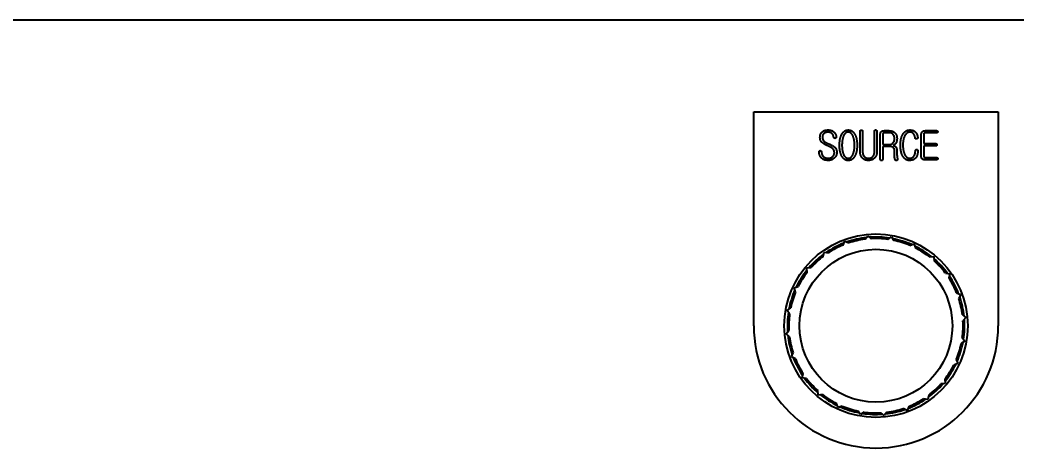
# Model space of a CAD drawing. Header units: millimetres. Extents: x 0 to 4752, y 0 to 3360.
# Drawn here: x 1698.4 to 1861.5, y 1831.9 to 1901.9 of the extents above; entities that cross this region are included whole.
import ezdxf

# ---------------------------------------------------------------- set-up
doc = ezdxf.new("R2010")
doc.units = ezdxf.units.MM
doc.header["$LTSCALE"] = 8
doc.layers.add('가시적인 것(ISO)', color=3, linetype='Continuous', lineweight=40)

msp = doc.modelspace()

# ---------------------------------------------------------------- linework, layer by layer
at = {"layer": '가시적인 것(ISO)'}
for p, q in [((1643.422, 1901.882), (2153.422, 1901.882)), ((1818.422, 1886.882), (1858.422, 1886.882)), ((1818.422, 1851.882), (1818.422, 1886.882)), ((1858.422, 1886.882), (1858.422, 1851.882)), ((1830.567, 1883.891), (1830.645, 1883.891)), ((1835.839, 1880.271), (1835.839, 1883.677)), ((1836.241, 1883.677), (1836.241, 1880.258)), ((1838.184, 1880.316), (1838.184, 1883.716)), ((1838.585, 1883.703), (1838.585, 1880.284)), ((1839.123, 1879.124), (1839.123, 1883.114)), ((1839.525, 1883.153), (1839.525, 1881.527)), ((1840.684, 1883.425), (1839.835, 1883.425)), ((1839.855, 1883.781), (1840.515, 1883.781)), ((1845.826, 1879.642), (1845.826, 1883.049)), ((1846.228, 1883.153), (1846.228, 1881.663)), ((1848.32, 1883.425), (1846.506, 1883.425)), ((1846.552, 1883.781), (1848.32, 1883.781)), ((1830.561, 1881.288), (1830.496, 1881.32)), ((1839.525, 1881.527), (1840.684, 1881.527)), ((1839.525, 1881.171), (1839.525, 1879.124)), ((1840.839, 1881.171), (1839.525, 1881.171)), ((1841.435, 1880.323), (1841.442, 1880.595)), ((1846.228, 1881.663), (1848.21, 1881.663)), ((1846.228, 1881.307), (1846.228, 1879.649)), ((1848.21, 1881.307), (1846.228, 1881.307)), ((1848.32, 1879.021), (1846.468, 1879.021)), ((1846.487, 1879.377), (1848.32, 1879.377)), ((1836.628, 1866.019), (1837.089, 1866.572)), ((1837.089, 1866.572), (1837.642, 1866.111)), ((1840.348, 1866.001), (1840.937, 1866.416)), ((1840.937, 1866.416), (1841.351, 1865.828)), ((1833.031, 1865.073), (1833.333, 1865.726)), ((1833.333, 1865.726), (1833.986, 1865.424)), ((1843.937, 1865.022), (1844.613, 1865.27)), ((1844.613, 1865.27), (1844.861, 1864.594)), ((1829.8, 1863.228), (1829.923, 1863.937)), ((1829.923, 1863.937), (1830.632, 1863.814)), ((1847.15, 1863.147), (1847.867, 1863.212)), ((1847.867, 1863.212), (1847.932, 1862.495)), ((1827.093, 1861.327), (1827.81, 1861.392)), ((1827.158, 1860.61), (1827.093, 1861.327)), ((1849.768, 1860.504), (1850.477, 1860.381)), ((1850.477, 1860.381), (1850.355, 1859.672)), ((1825.034, 1858.072), (1825.71, 1858.321)), ((1825.283, 1857.397), (1825.034, 1858.072)), ((1851.613, 1857.274), (1852.266, 1856.971)), ((1852.266, 1856.971), (1851.964, 1856.318)), ((1823.888, 1854.396), (1824.477, 1854.811)), ((1824.303, 1853.808), (1823.888, 1854.396)), ((1852.559, 1853.676), (1853.112, 1853.215)), ((1853.112, 1853.215), (1852.651, 1852.662)), ((1823.733, 1850.549), (1824.194, 1851.102)), ((1824.286, 1850.088), (1823.733, 1850.549)), ((1852.541, 1849.956), (1852.956, 1849.368)), ((1852.956, 1849.368), (1852.368, 1848.953)), ((1824.578, 1846.792), (1824.88, 1847.446)), ((1825.232, 1846.49), (1824.578, 1846.792)), ((1851.562, 1846.367), (1851.81, 1845.692)), ((1851.81, 1845.692), (1851.135, 1845.443)), ((1826.367, 1843.383), (1826.49, 1844.092)), ((1827.077, 1843.26), (1826.367, 1843.383)), ((1849.687, 1843.154), (1849.752, 1842.437)), ((1849.752, 1842.437), (1849.035, 1842.372)), ((1828.978, 1840.552), (1828.913, 1841.269)), ((1829.695, 1840.617), (1828.978, 1840.552)), ((1846.921, 1839.827), (1846.212, 1839.95)), ((1847.044, 1840.536), (1846.921, 1839.827)), ((1832.232, 1838.494), (1831.983, 1839.17)), ((1832.908, 1838.742), (1832.232, 1838.494)), ((1843.512, 1838.038), (1842.858, 1838.34)), ((1843.814, 1838.691), (1843.512, 1838.038)), ((1835.908, 1837.348), (1835.493, 1837.936)), ((1836.496, 1837.763), (1835.908, 1837.348)), ((1839.755, 1837.192), (1839.202, 1837.653)), ((1840.216, 1837.745), (1839.755, 1837.192))]:
    msp.add_line(p, q, dxfattribs=at)
for radius in [15, 12.5]:
    msp.add_circle((1838.422, 1851.882), radius, dxfattribs=at)
for radius, start, end in [(14.5, 96.18151, 109.18836), (14.25, 97.23232, 108.13754), (14.5, 81.18151, 94.18836), (14.25, 82.23232, 93.13754), (14.5, 66.18151, 79.18836), (14.5, 111.18151, 124.18836), (14.25, 112.23232, 123.13754), (14.25, 67.23232, 78.13754), (14.5, 51.18151, 64.18836), (14.25, 52.23232, 63.13754), (14.5, 126.18151, 139.18836), (14.25, 127.23232, 138.13754), (14.5, 36.18151, 49.18836), (14.25, 37.23232, 48.13754), (14.5, 141.18151, 154.18836), (14.25, 142.23232, 153.13754), (14.25, 22.23232, 33.13754), (14.5, 21.18151, 34.18836), (14.5, 156.18151, 169.18836), (14.25, 157.23232, 168.13754), (14.25, 7.23232, 18.13754), (14.5, 6.18151, 19.18836), (14.5, 171.18151, 184.18836), (14.25, 172.23232, 183.13754), (14.5, 351.18151, 4.18836), (20, 180, 0), (14.25, 352.23232, 3.13754), (14.5, 186.18151, 199.18836), (14.25, 187.23232, 198.13754), (14.25, 337.23232, 348.13754), (14.5, 336.18151, 349.18836), (14.5, 201.18151, 214.18836), (14.25, 202.23232, 213.13754), (14.25, 322.23232, 333.13754), (14.5, 321.18151, 334.18836), (14.5, 216.18151, 229.18836), (14.25, 217.23232, 228.13754), (14.5, 306.18151, 319.18836), (14.25, 307.23232, 318.13754), (14.5, 231.18151, 244.18836), (14.25, 232.23232, 243.13754), (14.5, 291.18151, 304.18836), (14.25, 292.23232, 303.13754), (14.5, 246.18151, 259.18836), (14.25, 247.23232, 258.13754), (14.5, 276.18151, 289.18836), (14.25, 277.23232, 288.13754), (14.5, 261.18151, 274.18836), (14.25, 262.23232, 273.13754)]:
    msp.add_arc((1838.422, 1851.882), radius, start, end, dxfattribs=at)
for points in [[(1829.641, 1883.587), (1829.997, 1883.891), (1830.567, 1883.891)], [(1830.645, 1883.891), (1831.196, 1883.891), (1831.565, 1883.528)], [(1832.808, 1883.133), (1833.197, 1883.891), (1833.896, 1883.891)], [(1833.896, 1883.891), (1834.596, 1883.891), (1834.984, 1883.133)], [(1835.898, 1883.833), (1835.956, 1883.885), (1836.04, 1883.885)], [(1836.04, 1883.885), (1836.118, 1883.885), (1836.176, 1883.839)], [(1838.184, 1883.716), (1838.184, 1883.8), (1838.242, 1883.852)], [(1838.242, 1883.852), (1838.3, 1883.891), (1838.385, 1883.891)], [(1838.385, 1883.891), (1838.462, 1883.891), (1838.521, 1883.839)], [(1842.867, 1883.256), (1843.287, 1883.891), (1843.968, 1883.891)], [(1843.968, 1883.891), (1844.576, 1883.891), (1844.913, 1883.516)], [(1829.265, 1882.68), (1829.265, 1883.263), (1829.641, 1883.587)], [(1829.609, 1881.832), (1829.265, 1882.149), (1829.265, 1882.68)], [(1829.952, 1883.341), (1829.667, 1883.127), (1829.667, 1882.797)], [(1829.667, 1882.797), (1829.667, 1882.343), (1829.848, 1882.129)], [(1830.587, 1883.535), (1830.224, 1883.535), (1829.952, 1883.341)], [(1831.202, 1883.321), (1830.943, 1883.535), (1830.587, 1883.535)], [(1831.506, 1882.699), (1831.474, 1883.088), (1831.202, 1883.321)], [(1831.584, 1882.563), (1831.513, 1882.609), (1831.506, 1882.699)], [(1831.565, 1883.528), (1831.889, 1883.211), (1831.927, 1882.784)], [(1831.733, 1882.525), (1831.649, 1882.518), (1831.584, 1882.563)], [(1831.876, 1882.602), (1831.824, 1882.538), (1831.733, 1882.525)], [(1831.927, 1882.784), (1831.934, 1882.674), (1831.876, 1882.602)], [(1832.458, 1881.398), (1832.458, 1882.453), (1832.808, 1883.133)], [(1833.106, 1882.887), (1832.86, 1882.304), (1832.86, 1881.398)], [(1833.896, 1883.535), (1833.385, 1883.535), (1833.106, 1882.887)], [(1834.667, 1882.887), (1834.395, 1883.535), (1833.896, 1883.535)], [(1834.92, 1881.398), (1834.92, 1882.304), (1834.667, 1882.887)], [(1834.984, 1883.133), (1835.341, 1882.453), (1835.341, 1881.398)], [(1835.839, 1883.677), (1835.839, 1883.775), (1835.898, 1883.833)], [(1836.176, 1883.839), (1836.241, 1883.781), (1836.241, 1883.677)], [(1838.521, 1883.839), (1838.585, 1883.794), (1838.585, 1883.703)], [(1839.123, 1883.114), (1839.123, 1883.464), (1839.285, 1883.619)], [(1839.285, 1883.619), (1839.453, 1883.781), (1839.855, 1883.781)], [(1839.589, 1883.36), (1839.525, 1883.302), (1839.525, 1883.153)], [(1839.835, 1883.425), (1839.661, 1883.425), (1839.589, 1883.36)], [(1840.515, 1883.781), (1841.047, 1883.781), (1841.403, 1883.522)], [(1841.247, 1883.127), (1841.021, 1883.425), (1840.684, 1883.425)], [(1841.468, 1882.473), (1841.468, 1882.848), (1841.247, 1883.127)], [(1841.247, 1881.825), (1841.468, 1882.104), (1841.468, 1882.473)], [(1841.403, 1883.522), (1841.863, 1883.185), (1841.863, 1882.505)], [(1841.863, 1882.505), (1841.863, 1882.039), (1841.701, 1881.767)], [(1842.426, 1881.449), (1842.426, 1882.589), (1842.867, 1883.256)], [(1843.19, 1883.049), (1842.828, 1882.486), (1842.828, 1881.456)], [(1844.013, 1883.535), (1843.514, 1883.535), (1843.19, 1883.049)], [(1844.537, 1883.295), (1844.311, 1883.535), (1844.013, 1883.535)], [(1844.835, 1882.583), (1844.784, 1883.03), (1844.537, 1883.295)], [(1845.062, 1882.44), (1844.848, 1882.408), (1844.835, 1882.583)], [(1844.913, 1883.516), (1845.192, 1883.198), (1845.256, 1882.635)], [(1845.256, 1882.635), (1845.269, 1882.473), (1845.062, 1882.44)], [(1845.826, 1883.049), (1845.826, 1883.438), (1846.001, 1883.613)], [(1846.001, 1883.613), (1846.17, 1883.781), (1846.552, 1883.781)], [(1846.293, 1883.347), (1846.228, 1883.276), (1846.228, 1883.153)], [(1846.506, 1883.425), (1846.37, 1883.425), (1846.293, 1883.347)], [(1848.32, 1883.781), (1848.411, 1883.781), (1848.469, 1883.729)], [(1848.469, 1883.483), (1848.417, 1883.425), (1848.32, 1883.425)], [(1848.469, 1883.729), (1848.521, 1883.677), (1848.521, 1883.606)], [(1848.521, 1883.606), (1848.521, 1883.535), (1848.469, 1883.483)], [(1830.496, 1881.32), (1829.829, 1881.631), (1829.609, 1881.832)], [(1829.848, 1882.129), (1830.03, 1881.916), (1830.639, 1881.644)], [(1831.37, 1880.821), (1831.189, 1880.99), (1830.561, 1881.288)], [(1830.639, 1881.644), (1831.435, 1881.294), (1831.668, 1881.087)], [(1831.617, 1880.174), (1831.617, 1880.588), (1831.37, 1880.821)], [(1831.668, 1881.087), (1832.018, 1880.782), (1832.018, 1880.212)], [(1832.808, 1879.668), (1832.458, 1880.348), (1832.458, 1881.398)], [(1832.86, 1881.398), (1832.86, 1880.497), (1833.106, 1879.914)], [(1834.667, 1879.914), (1834.92, 1880.497), (1834.92, 1881.398)], [(1835.341, 1881.398), (1835.341, 1880.348), (1834.984, 1879.668)], [(1840.684, 1881.527), (1841.021, 1881.527), (1841.247, 1881.825)], [(1841.228, 1881.022), (1841.04, 1881.171), (1840.839, 1881.171)], [(1841.442, 1880.595), (1841.442, 1880.854), (1841.228, 1881.022)], [(1841.701, 1881.767), (1841.565, 1881.534), (1841.254, 1881.378)], [(1841.254, 1881.378), (1841.493, 1881.333), (1841.649, 1881.145)], [(1841.649, 1881.145), (1841.843, 1880.905), (1841.843, 1880.471)], [(1842.873, 1879.493), (1842.426, 1880.161), (1842.426, 1881.449)], [(1842.828, 1881.456), (1842.828, 1880.491), (1843.119, 1879.889)], [(1844.868, 1880.471), (1844.868, 1880.575), (1844.933, 1880.633)], [(1844.933, 1880.633), (1844.997, 1880.685), (1845.082, 1880.685)], [(1845.082, 1880.685), (1845.166, 1880.679), (1845.218, 1880.62)], [(1845.218, 1880.62), (1845.282, 1880.549), (1845.282, 1880.433)], [(1848.21, 1881.663), (1848.294, 1881.663), (1848.352, 1881.611)], [(1848.352, 1881.365), (1848.3, 1881.307), (1848.21, 1881.307)], [(1848.352, 1881.611), (1848.398, 1881.56), (1848.404, 1881.488)], [(1848.404, 1881.488), (1848.404, 1881.417), (1848.352, 1881.365)], [(1829.11, 1880.271), (1829.097, 1880.374), (1829.155, 1880.439)], [(1829.602, 1879.221), (1829.175, 1879.565), (1829.11, 1880.271)], [(1829.155, 1880.439), (1829.207, 1880.497), (1829.285, 1880.51)], [(1829.285, 1880.51), (1829.363, 1880.517), (1829.421, 1880.471)], [(1829.421, 1880.471), (1829.486, 1880.413), (1829.499, 1880.303)], [(1829.499, 1880.303), (1829.55, 1879.766), (1829.868, 1879.5)], [(1830.639, 1878.911), (1829.978, 1878.911), (1829.602, 1879.221)], [(1829.868, 1879.5), (1830.146, 1879.267), (1830.626, 1879.267)], [(1830.626, 1879.267), (1830.949, 1879.267), (1831.247, 1879.481)], [(1831.552, 1879.247), (1831.144, 1878.911), (1830.639, 1878.911)], [(1831.247, 1879.481), (1831.617, 1879.74), (1831.617, 1880.174)], [(1832.018, 1880.212), (1832.018, 1879.629), (1831.552, 1879.247)], [(1833.896, 1878.904), (1833.197, 1878.904), (1832.808, 1879.668)], [(1833.106, 1879.914), (1833.385, 1879.267), (1833.896, 1879.267)], [(1833.896, 1879.267), (1834.395, 1879.267), (1834.667, 1879.914)], [(1834.984, 1879.668), (1834.596, 1878.904), (1833.896, 1878.904)], [(1836.176, 1879.332), (1835.839, 1879.707), (1835.839, 1880.271)], [(1837.206, 1878.911), (1836.545, 1878.911), (1836.176, 1879.332)], [(1836.241, 1880.258), (1836.241, 1879.811), (1836.513, 1879.539)], [(1836.513, 1879.539), (1836.785, 1879.267), (1837.212, 1879.267)], [(1838.203, 1879.332), (1837.808, 1878.911), (1837.206, 1878.911)], [(1837.212, 1879.267), (1837.633, 1879.267), (1837.905, 1879.558)], [(1837.905, 1879.558), (1838.184, 1879.85), (1838.184, 1880.316)], [(1838.585, 1880.284), (1838.585, 1879.727), (1838.203, 1879.332)], [(1839.181, 1878.962), (1839.123, 1879.021), (1839.123, 1879.124)], [(1839.324, 1878.904), (1839.24, 1878.904), (1839.181, 1878.962)], [(1839.46, 1878.962), (1839.401, 1878.904), (1839.324, 1878.904)], [(1839.525, 1879.124), (1839.525, 1879.021), (1839.46, 1878.962)], [(1841.448, 1879.61), (1841.435, 1879.843), (1841.435, 1880.323)], [(1841.558, 1879.034), (1841.474, 1879.241), (1841.448, 1879.61)], [(1841.668, 1878.917), (1841.591, 1878.949), (1841.558, 1879.034)], [(1841.947, 1879.021), (1841.908, 1878.949), (1841.83, 1878.917)], [(1841.843, 1880.471), (1841.837, 1880.018), (1841.856, 1879.791)], [(1841.856, 1879.791), (1841.876, 1879.403), (1841.947, 1879.209)], [(1841.947, 1879.209), (1841.986, 1879.105), (1841.947, 1879.021)], [(1843.89, 1878.911), (1843.262, 1878.911), (1842.873, 1879.493)], [(1843.119, 1879.889), (1843.424, 1879.267), (1843.942, 1879.267)], [(1844.842, 1879.234), (1844.505, 1878.911), (1843.89, 1878.911)], [(1843.942, 1879.267), (1844.363, 1879.267), (1844.602, 1879.578)], [(1844.602, 1879.578), (1844.855, 1879.895), (1844.868, 1880.471)], [(1845.282, 1880.433), (1845.231, 1879.604), (1844.842, 1879.234)], [(1845.969, 1879.17), (1845.826, 1879.306), (1845.826, 1879.642)], [(1846.468, 1879.021), (1846.111, 1879.021), (1845.969, 1879.17)], [(1846.228, 1879.649), (1846.228, 1879.513), (1846.299, 1879.448)], [(1846.299, 1879.448), (1846.364, 1879.377), (1846.487, 1879.377)], [(1848.32, 1879.377), (1848.417, 1879.377), (1848.482, 1879.325)], [(1848.482, 1879.079), (1848.417, 1879.021), (1848.32, 1879.021)], [(1848.482, 1879.325), (1848.534, 1879.273), (1848.534, 1879.202)], [(1848.534, 1879.202), (1848.534, 1879.131), (1848.482, 1879.079)], [(1841.83, 1878.917), (1841.746, 1878.891), (1841.668, 1878.917)]]:
    msp.add_open_spline(points, degree=2, dxfattribs=at)

doc.saveas('drawing.dxf')
